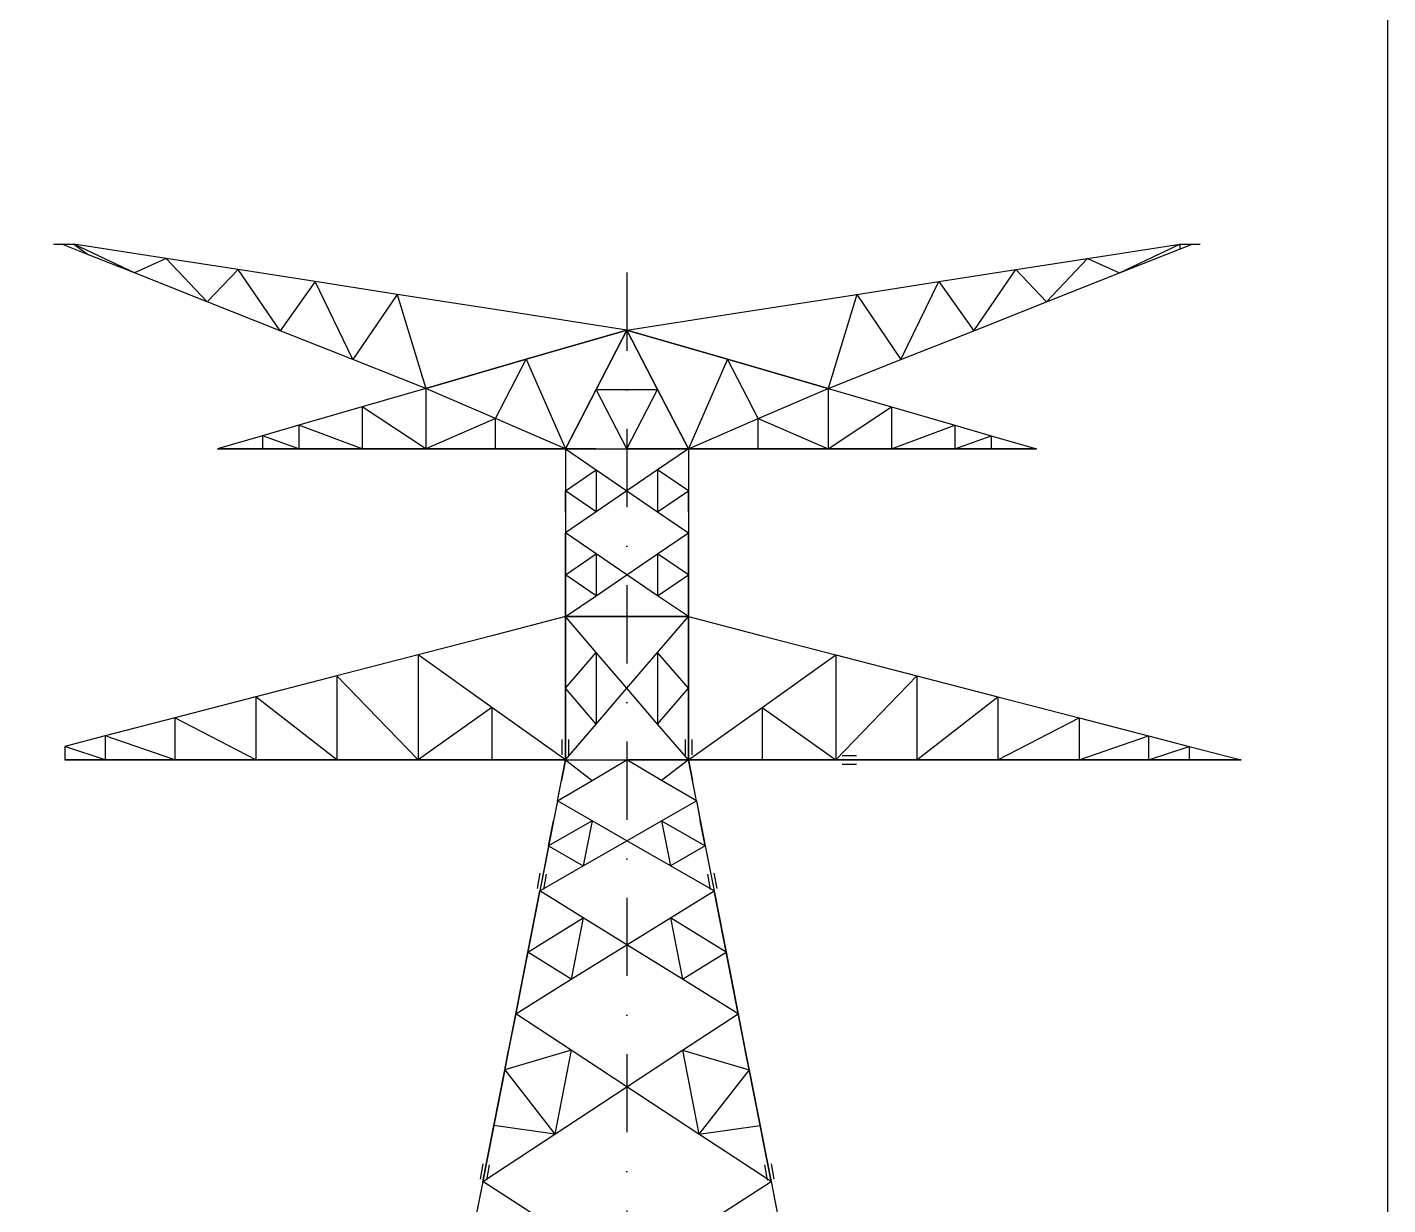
# Model space of a CAD drawing. Extents: x 669586 to 685806, y -4580 to 6900.
# Drawn here: x 684066 to 685806, y 1057 to 2565 of the extents above; entities that cross this region are included whole.
import ezdxf

# ---------------------------------------------------------------- set-up
doc = ezdxf.new("R2010")
doc.units = 0
doc.header["$LTSCALE"] = 200
doc.header["$MEASUREMENT"] = 0
doc.linetypes.add('DASHDOT', pattern=[1, 0.5, -0.25, 0, -0.25])
doc.layers.add('LS', color=7, linetype='CONTINUOUS')
doc.layers.add('MZ', color=6, linetype='DASHDOT')

msp = doc.modelspace()

# ---------------------------------------------------------------- linework, layer by layer
at = {"layer": 'LS', "color": 6, "ltscale": 0.01}
for p, q in [((684099.299, 2287.188), (684109.779, 2287.188)), ((684144.258, 2273.511), (684109.779, 2287.188)), ((684144.258, 2273.511), (684109.779, 2287.188)), ((684109.779, 2287.188), (684125.499, 2287.188)), ((684202.894, 2250.246), (684125.499, 2287.188)), ((684202.894, 2250.246), (684125.499, 2287.188)), ((684125.499, 2287.188), (684144.258, 2273.511)), ((684125.499, 2287.188), (684144.258, 2273.511)), ((684243.609, 2268.795), (684125.499, 2287.188)), ((684243.609, 2268.795), (684125.499, 2287.188)), ((685422.19, 2268.795), (685540.299, 2287.188)), ((685422.19, 2268.795), (685540.299, 2287.188)), ((685462.904, 2250.246), (685540.299, 2287.188)), ((685462.904, 2250.246), (685540.299, 2287.188)), ((685521.54, 2273.511), (685556.019, 2287.188)), ((685521.54, 2273.511), (685556.019, 2287.188)), ((685540.299, 2287.188), (685556.019, 2287.188)), ((685540.299, 2287.188), (685540.299, 2280.952)), ((685556.019, 2287.188), (685566.499, 2287.188)), ((684202.894, 2250.246), (684144.258, 2273.511)), ((684202.894, 2250.246), (684144.258, 2273.511)), ((684202.894, 2250.246), (684144.258, 2273.511)), ((684202.894, 2250.246), (684144.258, 2273.511)), ((684243.609, 2268.795), (684202.894, 2250.246)), ((684243.609, 2268.795), (684202.894, 2250.246)), ((684296.061, 2213.304), (684243.609, 2268.795)), ((684296.061, 2213.304), (684243.609, 2268.795)), ((684335.518, 2254.542), (684243.609, 2268.795)), ((684335.518, 2254.542), (684243.609, 2268.795)), ((684335.518, 2254.542), (684243.609, 2268.795)), ((684335.518, 2254.542), (684243.609, 2268.795)), ((685330.28, 2254.542), (685422.19, 2268.795)), ((685330.28, 2254.542), (685422.19, 2268.795)), ((685330.28, 2254.542), (685422.19, 2268.795)), ((685330.28, 2254.542), (685422.19, 2268.795)), ((685369.737, 2213.304), (685422.19, 2268.795)), ((685369.737, 2213.304), (685422.19, 2268.795)), ((685422.19, 2268.795), (685462.904, 2250.246)), ((685422.19, 2268.795), (685462.904, 2250.246)), ((685462.904, 2250.246), (685521.54, 2273.511)), ((685462.904, 2250.246), (685521.54, 2273.511)), ((685462.904, 2250.246), (685521.54, 2273.511)), ((685462.904, 2250.246), (685521.54, 2273.511)), ((684296.061, 2213.304), (684202.894, 2250.246)), ((684296.061, 2213.304), (684202.894, 2250.246)), ((684296.061, 2213.304), (684202.894, 2250.246)), ((684296.061, 2213.304), (684202.894, 2250.246)), ((684335.518, 2254.542), (684296.061, 2213.304)), ((684335.518, 2254.542), (684296.061, 2213.304)), ((684389.176, 2176.362), (684335.518, 2254.542)), ((684389.176, 2176.362), (684335.518, 2254.542)), ((684433.926, 2239.189), (684335.518, 2254.542)), ((684433.926, 2239.189), (684335.518, 2254.542)), ((684433.926, 2239.189), (684335.518, 2254.542)), ((684433.926, 2239.189), (684335.518, 2254.542)), ((685231.873, 2239.189), (685330.28, 2254.542)), ((685231.873, 2239.189), (685330.28, 2254.542)), ((685231.873, 2239.189), (685330.28, 2254.542)), ((685231.873, 2239.189), (685330.28, 2254.542)), ((685276.622, 2176.362), (685330.28, 2254.542)), ((685276.622, 2176.362), (685330.28, 2254.542)), ((685330.28, 2254.542), (685369.737, 2213.304)), ((685330.28, 2254.542), (685369.737, 2213.304)), ((685369.737, 2213.304), (685462.904, 2250.246)), ((685369.737, 2213.304), (685462.904, 2250.246)), ((685369.737, 2213.304), (685462.904, 2250.246)), ((685369.737, 2213.304), (685462.904, 2250.246)), ((684433.926, 2239.189), (684389.176, 2176.362)), ((684433.926, 2239.189), (684389.176, 2176.362)), ((684482.291, 2139.42), (684433.926, 2239.189)), ((684482.291, 2139.42), (684433.926, 2239.189)), ((684538.935, 2222.893), (684433.926, 2239.189)), ((684538.935, 2222.893), (684433.926, 2239.189)), ((684538.935, 2222.893), (684433.926, 2239.189)), ((684538.935, 2222.893), (684433.926, 2239.189)), ((685126.863, 2222.893), (685231.873, 2239.189)), ((685126.863, 2222.893), (685231.873, 2239.189)), ((685126.863, 2222.893), (685231.873, 2239.189)), ((685126.863, 2222.893), (685231.873, 2239.189)), ((685183.508, 2139.42), (685231.873, 2239.189)), ((685183.508, 2139.42), (685231.873, 2239.189)), ((685231.873, 2239.189), (685276.622, 2176.362)), ((685231.873, 2239.189), (685276.622, 2176.362)), ((684389.176, 2176.362), (684296.061, 2213.304)), ((684389.176, 2176.362), (684296.061, 2213.304)), ((684389.176, 2176.362), (684296.061, 2213.304)), ((684389.176, 2176.362), (684296.061, 2213.304)), ((684538.935, 2222.893), (684482.291, 2139.42)), ((684538.935, 2222.893), (684482.291, 2139.42)), ((684538.935, 2222.893), (684575.458, 2102.478)), ((684538.935, 2222.893), (684575.458, 2102.478)), ((684538.935, 2222.893), (684575.458, 2102.478)), ((684538.935, 2222.893), (684575.458, 2102.478)), ((684685.917, 2199.994), (684538.935, 2222.893)), ((684685.917, 2199.994), (684538.935, 2222.893)), ((684685.917, 2199.994), (684538.935, 2222.893)), ((684979.881, 2199.994), (685126.863, 2222.893)), ((684979.881, 2199.994), (685126.863, 2222.893)), ((684979.881, 2199.994), (685126.863, 2222.893)), ((684979.881, 2199.994), (685126.863, 2222.893)), ((685126.863, 2222.893), (685090.34, 2102.478)), ((685126.863, 2222.893), (685090.34, 2102.478)), ((685126.863, 2222.893), (685090.34, 2102.478)), ((685126.863, 2222.893), (685090.34, 2102.478)), ((685126.863, 2222.893), (685183.508, 2139.42)), ((685126.863, 2222.893), (685183.508, 2139.42)), ((685276.622, 2176.362), (685369.737, 2213.304)), ((685276.622, 2176.362), (685369.737, 2213.304)), ((685276.622, 2176.362), (685369.737, 2213.304)), ((685276.622, 2176.362), (685369.737, 2213.304)), ((684832.899, 2177.148), (684685.917, 2199.994)), ((684832.899, 2177.148), (684685.917, 2199.994)), ((684832.899, 2177.148), (684685.917, 2199.994)), ((684832.899, 2177.148), (684979.881, 2199.994)), ((684832.899, 2177.148), (684979.881, 2199.994)), ((684832.899, 2177.148), (684979.881, 2199.994)), ((684832.899, 2177.148), (684979.881, 2199.994)), ((684482.291, 2139.42), (684389.176, 2176.362)), ((684482.291, 2139.42), (684389.176, 2176.362)), ((684482.291, 2139.42), (684389.176, 2176.362)), ((684482.291, 2139.42), (684389.176, 2176.362)), ((684832.899, 2177.148), (684704.152, 2139.839)), ((684832.899, 2177.148), (684704.152, 2139.839)), ((684704.152, 2139.839), (684832.899, 2177.148)), ((684704.152, 2139.839), (684832.899, 2177.148)), ((684832.899, 2177.148), (684793.599, 2101.168)), ((684832.899, 2177.148), (684793.599, 2101.168)), ((684793.599, 2101.168), (684832.899, 2177.148)), ((684793.599, 2101.168), (684832.899, 2177.148)), ((684832.899, 2177.148), (684872.199, 2101.168)), ((684832.899, 2177.148), (684872.199, 2101.168)), ((684832.899, 2177.148), (684961.646, 2139.839)), ((684832.899, 2177.148), (684961.646, 2139.839)), ((684872.199, 2101.168), (684832.899, 2177.148)), ((684872.199, 2101.168), (684832.899, 2177.148)), ((684961.646, 2139.839), (684832.899, 2177.148)), ((684961.646, 2139.839), (684832.899, 2177.148)), ((685183.508, 2139.42), (685276.622, 2176.362)), ((685183.508, 2139.42), (685276.622, 2176.362)), ((685183.508, 2139.42), (685276.622, 2176.362)), ((685183.508, 2139.42), (685276.622, 2176.362)), ((684575.458, 2102.478), (684482.291, 2139.42)), ((684575.458, 2102.478), (684482.291, 2139.42)), ((684575.458, 2102.478), (684482.291, 2139.42)), ((684575.458, 2102.478), (684482.291, 2139.42)), ((684704.152, 2139.839), (684575.458, 2102.478)), ((684704.152, 2139.839), (684575.458, 2102.478)), ((684575.458, 2102.478), (684704.152, 2139.839)), ((684575.458, 2102.478), (684704.152, 2139.839)), ((684664.852, 2063.859), (684704.152, 2139.839)), ((684664.852, 2063.859), (684704.152, 2139.839)), ((684704.152, 2139.839), (684754.299, 2025.188)), ((684704.152, 2139.839), (684754.299, 2025.188)), ((684961.646, 2139.839), (684911.499, 2025.188)), ((684961.646, 2139.839), (684911.499, 2025.188)), ((684961.646, 2139.839), (685090.34, 2102.478)), ((684961.646, 2139.839), (685090.34, 2102.478)), ((685000.946, 2063.859), (684961.646, 2139.839)), ((685000.946, 2063.859), (684961.646, 2139.839)), ((685090.34, 2102.478), (684961.646, 2139.839)), ((685090.34, 2102.478), (684961.646, 2139.839)), ((685090.34, 2102.478), (685183.508, 2139.42)), ((685090.34, 2102.478), (685183.508, 2139.42)), ((685090.34, 2102.478), (685183.508, 2139.42)), ((685090.34, 2102.478), (685183.508, 2139.42)), ((684575.458, 2102.478), (684494.29, 2078.95)), ((684575.458, 2102.478), (684494.29, 2078.95)), ((684664.852, 2063.859), (684575.458, 2102.478)), ((684664.852, 2063.859), (684575.458, 2102.478)), ((684575.458, 2102.478), (684575.458, 2025.188)), ((684575.458, 2102.478), (684575.458, 2025.188)), ((684664.852, 2063.859), (684575.458, 2102.478)), ((684664.852, 2063.859), (684575.458, 2102.478)), ((684575.458, 2102.478), (684575.458, 2025.188)), ((684575.458, 2102.478), (684575.458, 2025.188)), ((684793.599, 2101.168), (684754.299, 2025.188)), ((684793.599, 2101.168), (684754.299, 2025.188)), ((684754.299, 2025.188), (684793.599, 2101.168)), ((684754.299, 2025.188), (684793.599, 2101.168)), ((684832.899, 2025.188), (684793.599, 2101.168)), ((684832.899, 2025.188), (684793.599, 2101.168)), ((684793.599, 2101.168), (684872.199, 2101.168)), ((684793.599, 2101.168), (684872.199, 2101.168)), ((684832.899, 2025.188), (684872.199, 2101.168)), ((684832.899, 2025.188), (684872.199, 2101.168)), ((684872.199, 2101.168), (684911.499, 2025.188)), ((684872.199, 2101.168), (684911.499, 2025.188)), ((684911.499, 2025.188), (684872.199, 2101.168)), ((684911.499, 2025.188), (684872.199, 2101.168)), ((685000.946, 2063.859), (685090.34, 2102.478)), ((685000.946, 2063.859), (685090.34, 2102.478)), ((685000.946, 2063.859), (685090.34, 2102.478)), ((685000.946, 2063.859), (685090.34, 2102.478)), ((685090.34, 2102.478), (685090.34, 2025.188)), ((685090.34, 2102.478), (685090.34, 2025.188)), ((685090.34, 2102.478), (685090.34, 2025.188)), ((685090.34, 2102.478), (685090.34, 2025.188)), ((685090.34, 2102.478), (685171.508, 2078.95)), ((685090.34, 2102.478), (685171.508, 2078.95)), ((684494.29, 2078.95), (684413.175, 2055.422)), ((684494.29, 2078.95), (684413.175, 2055.422)), ((684575.458, 2025.188), (684494.29, 2078.95)), ((684575.458, 2025.188), (684494.29, 2078.95)), ((684494.29, 2078.95), (684494.343, 2025.188)), ((684494.29, 2078.95), (684494.343, 2025.188)), ((685090.34, 2025.188), (685171.508, 2078.95)), ((685090.34, 2025.188), (685171.508, 2078.95)), ((685171.508, 2078.95), (685171.456, 2025.188)), ((685171.508, 2078.95), (685171.456, 2025.188)), ((685171.508, 2078.95), (685252.623, 2055.422)), ((685171.508, 2078.95), (685252.623, 2055.422)), ((684413.175, 2055.422), (684366.854, 2042.008)), ((684413.175, 2055.422), (684366.854, 2042.008)), ((684494.343, 2025.188), (684413.175, 2055.422)), ((684494.343, 2025.188), (684413.175, 2055.422)), ((684413.175, 2055.422), (684413.228, 2025.188)), ((684413.175, 2055.422), (684413.228, 2025.188)), ((684413.175, 2055.422), (684413.228, 2025.188)), ((684664.852, 2063.859), (684575.458, 2025.188)), ((684664.852, 2063.859), (684575.458, 2025.188)), ((684754.299, 2025.188), (684664.852, 2063.859)), ((684754.299, 2025.188), (684664.852, 2063.859)), ((684754.299, 2025.188), (684664.852, 2063.859)), ((684754.299, 2025.188), (684664.852, 2063.859)), ((684664.905, 2025.188), (684664.852, 2063.859)), ((684664.905, 2025.188), (684664.852, 2063.859)), ((684911.499, 2025.188), (685000.946, 2063.859)), ((684911.499, 2025.188), (685000.946, 2063.859)), ((684911.499, 2025.188), (685000.946, 2063.859)), ((684911.499, 2025.188), (685000.946, 2063.859)), ((685000.894, 2025.188), (685000.946, 2063.859)), ((685000.894, 2025.188), (685000.946, 2063.859)), ((685000.946, 2063.859), (685090.34, 2025.188)), ((685000.946, 2063.859), (685090.34, 2025.188)), ((685171.456, 2025.188), (685252.623, 2055.422)), ((685171.456, 2025.188), (685252.623, 2055.422)), ((685252.623, 2055.422), (685252.571, 2025.188)), ((685252.623, 2055.422), (685252.571, 2025.188)), ((685252.623, 2055.422), (685252.571, 2025.188)), ((685252.623, 2055.422), (685298.945, 2042.008)), ((685252.623, 2055.422), (685298.945, 2042.008)), ((684366.854, 2042.008), (684308.899, 2025.188)), ((684366.854, 2042.008), (684308.899, 2025.188)), ((684413.228, 2025.188), (684366.854, 2042.008)), ((684413.228, 2025.188), (684366.854, 2042.008)), ((684366.854, 2042.008), (684366.854, 2025.188)), ((684366.854, 2042.008), (684366.854, 2025.188)), ((685252.571, 2025.188), (685298.945, 2042.008)), ((685252.571, 2025.188), (685298.945, 2042.008)), ((685298.945, 2042.008), (685298.945, 2025.188)), ((685298.945, 2042.008), (685298.945, 2025.188)), ((685298.945, 2042.008), (685356.899, 2025.188)), ((685298.945, 2042.008), (685356.899, 2025.188)), ((684308.899, 2025.188), (684366.854, 2025.188)), ((684366.854, 2025.188), (684308.899, 2025.188)), ((684366.854, 2025.188), (684308.899, 2025.188)), ((684366.854, 2025.188), (684308.899, 2025.188)), ((684366.854, 2025.188), (684413.228, 2025.188)), ((684413.228, 2025.188), (684366.854, 2025.188)), ((684413.228, 2025.188), (684366.854, 2025.188)), ((684413.228, 2025.188), (684366.854, 2025.188)), ((684413.228, 2025.188), (684494.343, 2025.188)), ((684494.343, 2025.188), (684413.228, 2025.188)), ((684494.343, 2025.188), (684413.228, 2025.188)), ((684494.343, 2025.188), (684413.228, 2025.188)), ((684494.343, 2025.188), (684575.458, 2025.188)), ((684575.458, 2025.188), (684494.343, 2025.188)), ((684575.458, 2025.188), (684494.343, 2025.188)), ((684575.458, 2025.188), (684494.343, 2025.188)), ((684575.458, 2025.188), (684664.905, 2025.188)), ((684664.905, 2025.188), (684575.458, 2025.188)), ((684664.905, 2025.188), (684575.458, 2025.188)), ((684664.905, 2025.188), (684575.458, 2025.188)), ((684664.905, 2025.188), (684754.299, 2025.188)), ((684754.299, 2025.188), (684664.905, 2025.188)), ((684754.299, 2025.188), (684664.905, 2025.188)), ((684754.299, 2025.188), (684664.905, 2025.188)), ((684754.299, 2025.188), (684754.299, 1971.478)), ((684754.299, 2025.188), (684754.299, 1971.478)), ((684754.299, 2025.188), (684793.599, 1998.359)), ((684754.299, 2025.188), (684793.599, 1998.359)), ((684754.299, 2025.188), (684754.299, 1998.359)), ((684754.299, 2025.188), (684754.299, 1998.359)), ((684754.299, 2025.188), (684832.899, 2025.188)), ((684754.299, 2025.188), (684832.899, 2025.188)), ((684793.599, 2025.188), (684754.299, 2025.188)), ((684754.299, 2025.188), (684793.599, 2025.188)), ((684754.299, 2025.188), (684793.599, 2025.188)), ((684754.299, 2025.188), (684793.599, 2025.188)), ((684793.599, 2025.188), (684872.199, 2025.188)), ((684793.599, 2025.188), (684872.199, 2025.188)), ((684793.599, 2025.188), (684832.899, 2025.188)), ((684793.599, 2025.188), (684832.899, 2025.188)), ((684832.899, 2025.188), (684911.499, 2025.188)), ((684832.899, 2025.188), (684911.499, 2025.188)), ((684872.199, 2025.188), (684832.899, 2025.188)), ((684872.199, 2025.188), (684832.899, 2025.188)), ((684911.499, 2025.188), (684872.199, 1998.359)), ((684911.499, 2025.188), (684872.199, 1998.359)), ((684872.199, 2025.188), (684911.499, 2025.188)), ((684872.199, 2025.188), (684911.499, 2025.188)), ((684911.499, 2025.188), (684872.199, 2025.188)), ((684911.499, 2025.188), (684872.199, 2025.188)), ((684911.499, 2025.188), (684911.499, 1971.478)), ((684911.499, 2025.188), (684911.499, 1971.478)), ((684911.499, 2025.188), (684911.499, 1998.359)), ((684911.499, 2025.188), (684911.499, 1998.359)), ((684911.499, 2025.188), (685000.894, 2025.188)), ((685000.894, 2025.188), (684911.499, 2025.188)), ((684911.499, 2025.188), (685000.894, 2025.188)), ((684911.499, 2025.188), (685000.894, 2025.188)), ((685000.894, 2025.188), (685090.34, 2025.188)), ((685090.34, 2025.188), (685000.894, 2025.188)), ((685000.894, 2025.188), (685090.34, 2025.188)), ((685000.894, 2025.188), (685090.34, 2025.188)), ((685090.34, 2025.188), (685171.456, 2025.188)), ((685171.456, 2025.188), (685090.34, 2025.188)), ((685090.34, 2025.188), (685171.456, 2025.188)), ((685090.34, 2025.188), (685171.456, 2025.188)), ((685171.456, 2025.188), (685252.571, 2025.188)), ((685252.571, 2025.188), (685171.456, 2025.188)), ((685171.456, 2025.188), (685252.571, 2025.188)), ((685171.456, 2025.188), (685252.571, 2025.188)), ((685252.571, 2025.188), (685298.945, 2025.188)), ((685298.945, 2025.188), (685252.571, 2025.188)), ((685252.571, 2025.188), (685298.945, 2025.188)), ((685252.571, 2025.188), (685298.945, 2025.188)), ((685298.945, 2025.188), (685356.899, 2025.188)), ((685356.899, 2025.188), (685298.945, 2025.188)), ((685298.945, 2025.188), (685356.899, 2025.188)), ((685298.945, 2025.188), (685356.899, 2025.188)), ((684754.299, 1971.478), (684793.599, 1998.359)), ((684754.299, 1971.478), (684793.599, 1998.359)), ((684754.299, 1998.359), (684754.299, 1971.478)), ((684754.299, 1998.359), (684754.299, 1971.478)), ((684754.299, 1998.359), (684754.299, 1944.596)), ((684754.299, 1998.359), (684754.299, 1944.596)), ((684754.299, 1998.359), (684754.299, 1971.478)), ((684754.299, 1998.359), (684754.299, 1971.478)), ((684793.599, 1998.359), (684793.599, 1944.596)), ((684793.599, 1998.359), (684793.599, 1944.596)), ((684793.599, 1998.359), (684832.899, 1971.478)), ((684793.599, 1998.359), (684832.899, 1971.478)), ((684872.199, 1998.359), (684832.899, 1971.478)), ((684872.199, 1998.359), (684832.899, 1971.478)), ((684872.199, 1998.359), (684872.199, 1944.596)), ((684872.199, 1998.359), (684872.199, 1944.596)), ((684911.499, 1971.478), (684872.199, 1998.359)), ((684911.499, 1971.478), (684872.199, 1998.359)), ((684911.499, 1998.359), (684911.499, 1971.478)), ((684911.499, 1998.359), (684911.499, 1971.478)), ((684911.499, 1998.359), (684911.499, 1944.596)), ((684911.499, 1998.359), (684911.499, 1944.596)), ((684911.499, 1998.359), (684911.499, 1971.478)), ((684911.499, 1998.359), (684911.499, 1971.478)), ((684793.599, 1944.596), (684754.299, 1971.478)), ((684793.599, 1944.596), (684754.299, 1971.478)), ((684754.299, 1944.596), (684754.299, 1971.478)), ((684754.299, 1944.596), (684754.299, 1971.478)), ((684754.299, 1971.478), (684754.299, 1917.768)), ((684754.299, 1971.478), (684754.299, 1917.768)), ((684754.299, 1971.478), (684754.299, 1944.596)), ((684754.299, 1971.478), (684754.299, 1944.596)), ((684832.899, 1971.478), (684793.599, 1944.596)), ((684832.899, 1971.478), (684793.599, 1944.596)), ((684832.899, 1971.478), (684872.199, 1944.596)), ((684832.899, 1971.478), (684872.199, 1944.596)), ((684872.199, 1944.596), (684911.499, 1971.478)), ((684872.199, 1944.596), (684911.499, 1971.478)), ((684911.499, 1944.596), (684911.499, 1971.478)), ((684911.499, 1944.596), (684911.499, 1971.478)), ((684911.499, 1971.478), (684911.499, 1917.768)), ((684911.499, 1971.478), (684911.499, 1917.768)), ((684911.499, 1971.478), (684911.499, 1944.596)), ((684911.499, 1971.478), (684911.499, 1944.596)), ((684793.599, 1944.596), (684754.299, 1917.768)), ((684793.599, 1944.596), (684754.299, 1917.768)), ((684754.299, 1944.596), (684754.299, 1917.768)), ((684754.299, 1944.596), (684754.299, 1917.768)), ((684872.199, 1944.596), (684911.499, 1917.768)), ((684872.199, 1944.596), (684911.499, 1917.768)), ((684911.499, 1944.596), (684911.499, 1917.768)), ((684911.499, 1944.596), (684911.499, 1917.768)), ((684754.299, 1864.058), (684754.299, 1917.768)), ((684754.299, 1864.058), (684754.299, 1917.768)), ((684793.599, 1890.939), (684754.299, 1917.768)), ((684793.599, 1890.939), (684754.299, 1917.768)), ((684754.299, 1917.768), (684754.299, 1890.939)), ((684754.299, 1917.768), (684754.299, 1890.939)), ((684872.199, 1890.939), (684911.499, 1917.768)), ((684872.199, 1890.939), (684911.499, 1917.768)), ((684911.499, 1864.058), (684911.499, 1917.768)), ((684911.499, 1864.058), (684911.499, 1917.768)), ((684911.499, 1917.768), (684911.499, 1890.939)), ((684911.499, 1917.768), (684911.499, 1890.939)), ((684754.299, 1864.058), (684793.599, 1890.939)), ((684754.299, 1864.058), (684793.599, 1890.939)), ((684754.299, 1864.058), (684754.299, 1890.939)), ((684754.299, 1864.058), (684754.299, 1890.939)), ((684754.299, 1890.939), (684754.299, 1837.176)), ((684754.299, 1890.939), (684754.299, 1837.176)), ((684754.299, 1890.939), (684754.299, 1864.058)), ((684754.299, 1890.939), (684754.299, 1864.058)), ((684793.599, 1890.939), (684793.599, 1837.176)), ((684793.599, 1890.939), (684793.599, 1837.176)), ((684832.899, 1864.058), (684793.599, 1890.939)), ((684832.899, 1864.058), (684793.599, 1890.939)), ((684832.899, 1864.058), (684872.199, 1890.939)), ((684832.899, 1864.058), (684872.199, 1890.939)), ((684911.499, 1864.058), (684872.199, 1890.939)), ((684911.499, 1864.058), (684872.199, 1890.939)), ((684872.199, 1890.939), (684872.199, 1837.176)), ((684872.199, 1890.939), (684872.199, 1837.176)), ((684911.499, 1864.058), (684911.499, 1890.939)), ((684911.499, 1864.058), (684911.499, 1890.939)), ((684911.499, 1890.939), (684911.499, 1837.176)), ((684911.499, 1890.939), (684911.499, 1837.176)), ((684911.499, 1890.939), (684911.499, 1864.058)), ((684911.499, 1890.939), (684911.499, 1864.058)), ((684793.599, 1837.176), (684754.299, 1864.058)), ((684793.599, 1837.176), (684754.299, 1864.058)), ((684754.299, 1837.176), (684754.299, 1864.058)), ((684754.299, 1837.176), (684754.299, 1864.058)), ((684754.299, 1810.348), (684754.299, 1864.058)), ((684754.299, 1810.348), (684754.299, 1864.058)), ((684754.299, 1864.058), (684754.299, 1837.176)), ((684754.299, 1864.058), (684754.299, 1837.176)), ((684793.599, 1837.176), (684832.899, 1864.058)), ((684793.599, 1837.176), (684832.899, 1864.058)), ((684872.199, 1837.176), (684832.899, 1864.058)), ((684872.199, 1837.176), (684832.899, 1864.058)), ((684872.199, 1837.176), (684911.499, 1864.058)), ((684872.199, 1837.176), (684911.499, 1864.058)), ((684911.499, 1837.176), (684911.499, 1864.058)), ((684911.499, 1837.176), (684911.499, 1864.058)), ((684911.499, 1810.348), (684911.499, 1864.058)), ((684911.499, 1810.348), (684911.499, 1864.058)), ((684911.499, 1864.058), (684911.499, 1837.176)), ((684911.499, 1864.058), (684911.499, 1837.176)), ((684754.299, 1810.348), (684793.599, 1837.176)), ((684754.299, 1810.348), (684793.599, 1837.176)), ((684754.299, 1837.176), (684754.299, 1810.348)), ((684754.299, 1837.176), (684754.299, 1810.348)), ((684911.499, 1810.348), (684872.199, 1837.176)), ((684911.499, 1810.348), (684872.199, 1837.176)), ((684911.499, 1837.176), (684911.499, 1810.348)), ((684911.499, 1837.176), (684911.499, 1810.348)), ((684754.299, 1810.348), (684659.979, 1785.877)), ((684754.299, 1810.348), (684659.979, 1785.877)), ((684754.299, 1810.348), (684659.979, 1785.877)), ((684754.299, 1810.348), (684659.979, 1785.877)), ((684754.299, 1810.348), (684911.499, 1810.348)), ((684754.299, 1810.348), (684911.499, 1810.348)), ((684754.299, 1810.348), (684911.499, 1810.348)), ((684911.499, 1810.348), (684754.299, 1810.348)), ((684754.299, 1718.648), (684754.299, 1810.348)), ((684754.299, 1718.648), (684754.299, 1810.348)), ((684793.599, 1764.498), (684754.299, 1810.348)), ((684793.599, 1764.498), (684754.299, 1810.348)), ((684754.299, 1810.348), (684754.299, 1764.498)), ((684754.299, 1810.348), (684754.299, 1764.498)), ((684872.199, 1764.498), (684911.499, 1810.348)), ((684872.199, 1764.498), (684911.499, 1810.348)), ((684911.499, 1810.348), (685005.819, 1785.877)), ((684911.499, 1810.348), (685005.819, 1785.877)), ((684911.499, 1718.648), (684911.499, 1810.348)), ((684911.499, 1718.648), (684911.499, 1810.348)), ((684911.499, 1810.348), (684911.499, 1764.498)), ((684911.499, 1810.348), (684911.499, 1764.498)), ((684911.499, 1810.348), (685005.819, 1785.877)), ((684911.499, 1810.348), (685005.819, 1785.877)), ((684659.979, 1785.877), (684565.659, 1761.458)), ((684659.979, 1785.877), (684565.659, 1761.458)), ((684659.979, 1785.877), (684565.659, 1761.458)), ((684659.979, 1785.877), (684565.659, 1761.458)), ((685005.819, 1785.877), (685100.139, 1761.458)), ((685005.819, 1785.877), (685100.139, 1761.458)), ((685005.819, 1785.877), (685100.139, 1761.458)), ((685005.819, 1785.877), (685100.139, 1761.458)), ((684565.659, 1761.458), (684461.907, 1734.525)), ((684565.659, 1761.458), (684461.907, 1734.525)), ((684659.979, 1694.177), (684565.659, 1761.458)), ((684659.979, 1694.177), (684565.659, 1761.458)), ((684565.659, 1761.458), (684565.659, 1626.948)), ((684565.659, 1761.458), (684565.659, 1626.948)), ((684659.979, 1694.177), (684565.659, 1761.458)), ((684659.979, 1694.177), (684565.659, 1761.458)), ((684565.659, 1761.458), (684565.659, 1626.948)), ((684565.659, 1761.458), (684565.659, 1626.948)), ((684754.299, 1718.648), (684793.599, 1764.498)), ((684754.299, 1718.648), (684793.599, 1764.498)), ((684754.299, 1718.648), (684754.299, 1764.498)), ((684754.299, 1718.648), (684754.299, 1764.498)), ((684754.299, 1764.498), (684754.299, 1672.798)), ((684754.299, 1764.498), (684754.299, 1672.798)), ((684754.299, 1764.498), (684754.299, 1718.648)), ((684754.299, 1764.498), (684754.299, 1718.648)), ((684793.599, 1764.498), (684793.599, 1672.798)), ((684793.599, 1764.498), (684793.599, 1672.798)), ((684832.899, 1718.648), (684793.599, 1764.498)), ((684832.899, 1718.648), (684793.599, 1764.498)), ((684832.899, 1718.648), (684872.199, 1764.498)), ((684832.899, 1718.648), (684872.199, 1764.498)), ((684911.499, 1718.648), (684872.199, 1764.498)), ((684911.499, 1718.648), (684872.199, 1764.498)), ((684872.199, 1764.498), (684872.199, 1672.798)), ((684872.199, 1764.498), (684872.199, 1672.798)), ((684911.499, 1718.648), (684911.499, 1764.498)), ((684911.499, 1718.648), (684911.499, 1764.498)), ((684911.499, 1764.498), (684911.499, 1672.798)), ((684911.499, 1764.498), (684911.499, 1672.798)), ((684911.499, 1764.498), (684911.499, 1718.648)), ((684911.499, 1764.498), (684911.499, 1718.648)), ((685005.819, 1694.177), (685100.139, 1761.458)), ((685005.819, 1694.177), (685100.139, 1761.458)), ((685005.819, 1694.177), (685100.139, 1761.458)), ((685005.819, 1694.177), (685100.139, 1761.458)), ((685100.139, 1761.458), (685100.139, 1626.948)), ((685100.139, 1761.458), (685100.139, 1626.948)), ((685100.139, 1761.458), (685100.139, 1626.948)), ((685100.139, 1761.458), (685100.139, 1626.948)), ((685100.139, 1761.458), (685203.891, 1734.525)), ((685100.139, 1761.458), (685203.891, 1734.525)), ((684461.907, 1734.525), (684358.155, 1707.644)), ((684461.907, 1734.525), (684358.155, 1707.644)), ((684565.659, 1626.948), (684461.907, 1734.525)), ((684565.659, 1626.948), (684461.907, 1734.525)), ((684461.907, 1734.525), (684461.907, 1626.948)), ((684461.907, 1734.525), (684461.907, 1626.948)), ((685100.139, 1626.948), (685203.891, 1734.525)), ((685100.139, 1626.948), (685203.891, 1734.525)), ((685203.891, 1734.525), (685203.891, 1626.948)), ((685203.891, 1734.525), (685203.891, 1626.948)), ((685203.891, 1734.525), (685307.643, 1707.644)), ((685203.891, 1734.525), (685307.643, 1707.644)), ((684358.155, 1707.644), (684254.403, 1680.762)), ((684358.155, 1707.644), (684254.403, 1680.762)), ((684461.907, 1626.948), (684358.155, 1707.644)), ((684461.907, 1626.948), (684358.155, 1707.644)), ((684358.155, 1707.644), (684358.155, 1626.948)), ((684358.155, 1707.644), (684358.155, 1626.948)), ((684793.599, 1672.798), (684754.299, 1718.648)), ((684793.599, 1672.798), (684754.299, 1718.648)), ((684754.299, 1672.798), (684754.299, 1718.648)), ((684754.299, 1672.798), (684754.299, 1718.648)), ((684754.299, 1626.948), (684754.299, 1718.648)), ((684754.299, 1626.948), (684754.299, 1718.648)), ((684754.299, 1718.648), (684754.299, 1672.798)), ((684754.299, 1718.648), (684754.299, 1672.798)), ((684793.599, 1672.798), (684832.899, 1718.648)), ((684793.599, 1672.798), (684832.899, 1718.648)), ((684872.199, 1672.798), (684832.899, 1718.648)), ((684872.199, 1672.798), (684832.899, 1718.648)), ((684872.199, 1672.798), (684911.499, 1718.648)), ((684872.199, 1672.798), (684911.499, 1718.648)), ((684911.499, 1672.798), (684911.499, 1718.648)), ((684911.499, 1672.798), (684911.499, 1718.648)), ((684911.499, 1626.948), (684911.499, 1718.648)), ((684911.499, 1626.948), (684911.499, 1718.648)), ((684911.499, 1718.648), (684911.499, 1672.798)), ((684911.499, 1718.648), (684911.499, 1672.798)), ((685203.891, 1626.948), (685307.643, 1707.644)), ((685203.891, 1626.948), (685307.643, 1707.644)), ((685307.643, 1707.644), (685307.643, 1626.948)), ((685307.643, 1707.644), (685307.643, 1626.948)), ((685307.643, 1707.644), (685411.395, 1680.762)), ((685307.643, 1707.644), (685411.395, 1680.762)), ((684659.979, 1694.177), (684565.659, 1626.948)), ((684659.979, 1694.177), (684565.659, 1626.948)), ((684754.299, 1626.948), (684659.979, 1694.177)), ((684754.299, 1626.948), (684659.979, 1694.177)), ((684754.299, 1626.948), (684659.979, 1694.177)), ((684754.299, 1626.948), (684659.979, 1694.177)), ((684659.979, 1694.177), (684659.979, 1626.948)), ((684659.979, 1694.177), (684659.979, 1626.948)), ((684911.499, 1626.948), (685005.819, 1694.177)), ((684911.499, 1626.948), (685005.819, 1694.177)), ((684911.499, 1626.948), (685005.819, 1694.177)), ((684911.499, 1626.948), (685005.819, 1694.177)), ((685005.819, 1694.177), (685100.139, 1626.948)), ((685005.819, 1694.177), (685100.139, 1626.948)), ((685005.819, 1694.177), (685005.819, 1626.948)), ((685005.819, 1694.177), (685005.819, 1626.948)), ((684254.403, 1680.762), (684165.48, 1657.706)), ((684254.403, 1680.762), (684165.48, 1657.706)), ((684358.155, 1626.948), (684254.403, 1680.762)), ((684358.155, 1626.948), (684254.403, 1680.762)), ((684254.403, 1680.762), (684254.403, 1626.948)), ((684254.403, 1680.762), (684254.403, 1626.948)), ((684254.403, 1680.762), (684254.403, 1626.948)), ((684754.299, 1626.948), (684793.599, 1672.798)), ((684754.299, 1626.948), (684793.599, 1672.798)), ((684754.299, 1672.798), (684754.299, 1626.948)), ((684754.299, 1672.798), (684754.299, 1626.948)), ((684911.499, 1626.948), (684872.199, 1672.798)), ((684911.499, 1626.948), (684872.199, 1672.798)), ((684911.499, 1672.798), (684911.499, 1626.948)), ((684911.499, 1672.798), (684911.499, 1626.948)), ((685307.643, 1626.948), (685411.395, 1680.762)), ((685307.643, 1626.948), (685411.395, 1680.762)), ((685411.395, 1680.762), (685411.395, 1626.948)), ((685411.395, 1680.762), (685411.395, 1626.948)), ((685411.395, 1680.762), (685411.395, 1626.948)), ((685411.395, 1680.762), (685500.318, 1657.706)), ((685411.395, 1680.762), (685500.318, 1657.706)), ((684165.48, 1657.706), (684113.604, 1644.24)), ((684165.48, 1657.706), (684113.604, 1644.24)), ((684254.403, 1626.948), (684165.48, 1657.706)), ((684254.403, 1626.948), (684165.48, 1657.706)), ((684165.48, 1657.706), (684165.48, 1626.948)), ((684165.48, 1657.706), (684165.48, 1626.948)), ((685411.395, 1626.948), (685500.318, 1657.706)), ((685411.395, 1626.948), (685500.318, 1657.706)), ((685500.318, 1657.706), (685500.318, 1626.948)), ((685500.318, 1657.706), (685500.318, 1626.948)), ((685500.318, 1657.706), (685552.194, 1644.24)), ((685500.318, 1657.706), (685552.194, 1644.24)), ((684165.48, 1626.948), (684113.604, 1644.24)), ((684165.48, 1626.948), (684113.604, 1644.24)), ((684113.604, 1644.24), (684113.604, 1626.948)), ((684113.604, 1644.24), (684113.604, 1626.948)), ((684749.83, 1653.236), (684749.809, 1633.245)), ((684758.214, 1653.228), (684758.193, 1633.236)), ((684907.585, 1653.228), (684907.606, 1633.236)), ((684915.969, 1653.236), (684915.99, 1633.245)), ((685500.318, 1626.948), (685552.194, 1644.24)), ((685500.318, 1626.948), (685552.194, 1644.24)), ((685552.194, 1644.24), (685552.194, 1626.948)), ((685552.194, 1644.24), (685552.194, 1626.948)), ((685552.194, 1644.24), (685618.899, 1626.948)), ((685552.194, 1644.24), (685618.899, 1626.948)), ((684113.604, 1626.948), (684165.48, 1626.948)), ((684165.48, 1626.948), (684113.604, 1626.948)), ((684165.48, 1626.948), (684113.604, 1626.948)), ((684165.48, 1626.948), (684113.604, 1626.948)), ((684165.48, 1626.948), (684254.403, 1626.948)), ((684254.403, 1626.948), (684165.48, 1626.948)), ((684254.403, 1626.948), (684165.48, 1626.948)), ((684254.403, 1626.948), (684165.48, 1626.948)), ((684254.403, 1626.948), (684358.155, 1626.948)), ((684358.155, 1626.948), (684254.403, 1626.948)), ((684358.155, 1626.948), (684254.403, 1626.948)), ((684358.155, 1626.948), (684254.403, 1626.948)), ((684358.155, 1626.948), (684461.907, 1626.948)), ((684461.907, 1626.948), (684358.155, 1626.948)), ((684461.907, 1626.948), (684358.155, 1626.948)), ((684461.907, 1626.948), (684358.155, 1626.948)), ((684461.907, 1626.948), (684565.659, 1626.948)), ((684565.659, 1626.948), (684461.907, 1626.948)), ((684565.659, 1626.948), (684461.907, 1626.948)), ((684565.659, 1626.948), (684461.907, 1626.948)), ((684565.659, 1626.948), (684659.979, 1626.948)), ((684659.979, 1626.948), (684565.659, 1626.948)), ((684659.979, 1626.948), (684565.659, 1626.948)), ((684659.979, 1626.948), (684565.659, 1626.948)), ((684659.979, 1626.948), (684754.299, 1626.948)), ((684754.299, 1626.948), (684659.979, 1626.948)), ((684754.299, 1626.948), (684659.979, 1626.948)), ((684754.299, 1626.948), (684659.979, 1626.948)), ((684744.029, 1574.548), (684754.299, 1626.948)), ((684744.029, 1574.548), (684754.299, 1626.948)), ((684749.164, 1600.748), (684754.299, 1626.948)), ((684749.164, 1600.748), (684754.299, 1626.948)), ((684754.299, 1626.948), (684749.164, 1600.748)), ((684754.299, 1626.948), (684749.164, 1600.748)), ((684754.299, 1626.948), (684832.899, 1626.948)), ((684754.299, 1626.948), (684793.599, 1626.948)), ((684754.299, 1626.948), (684793.599, 1626.948)), ((684754.299, 1626.948), (684793.599, 1626.948)), ((684754.299, 1626.948), (684793.599, 1626.948)), ((684754.299, 1626.948), (684832.899, 1626.948)), ((684754.299, 1626.948), (684832.899, 1626.948)), ((684754.299, 1626.948), (684832.899, 1626.948)), ((684754.299, 1626.948), (684793.599, 1626.948)), ((684754.299, 1626.948), (684793.599, 1626.948)), ((684754.299, 1626.948), (684793.599, 1626.948)), ((684754.299, 1626.948), (684793.599, 1626.948)), ((684754.299, 1626.948), (684788.464, 1600.748)), ((684754.299, 1626.948), (684788.464, 1600.748)), ((684788.464, 1600.748), (684832.899, 1626.948)), ((684788.464, 1600.748), (684832.899, 1626.948)), ((684793.599, 1626.948), (684872.199, 1626.948)), ((684793.599, 1626.948), (684872.199, 1626.948)), ((684793.599, 1626.948), (684832.899, 1626.948)), ((684793.599, 1626.948), (684832.899, 1626.948)), ((684793.599, 1626.948), (684872.199, 1626.948)), ((684793.599, 1626.948), (684872.199, 1626.948)), ((684793.599, 1626.948), (684832.899, 1626.948)), ((684793.599, 1626.948), (684832.899, 1626.948)), ((684832.899, 1626.948), (684911.499, 1626.948)), ((684872.199, 1626.948), (684832.899, 1626.948)), ((684872.199, 1626.948), (684832.899, 1626.948)), ((684832.899, 1626.948), (684911.499, 1626.948)), ((684832.899, 1626.948), (684911.499, 1626.948)), ((684832.899, 1626.948), (684911.499, 1626.948)), ((684872.199, 1626.948), (684832.899, 1626.948)), ((684872.199, 1626.948), (684832.899, 1626.948)), ((684877.334, 1600.748), (684832.899, 1626.948)), ((684877.334, 1600.748), (684832.899, 1626.948)), ((684911.499, 1626.948), (684872.199, 1626.948)), ((684872.199, 1626.948), (684911.499, 1626.948)), ((684911.499, 1626.948), (684872.199, 1626.948)), ((684911.499, 1626.948), (684872.199, 1626.948)), ((684911.499, 1626.948), (684872.199, 1626.948)), ((684872.199, 1626.948), (684911.499, 1626.948)), ((684911.499, 1626.948), (684872.199, 1626.948)), ((684911.499, 1626.948), (684872.199, 1626.948)), ((684911.499, 1626.948), (684872.199, 1626.948)), ((684872.199, 1626.948), (684911.499, 1626.948)), ((684911.499, 1626.948), (684872.199, 1626.948)), ((684911.499, 1626.948), (684872.199, 1626.948)), ((684911.499, 1626.948), (684877.334, 1600.748)), ((684911.499, 1626.948), (684877.334, 1600.748)), ((684911.499, 1626.948), (685005.819, 1626.948)), ((685005.819, 1626.948), (684911.499, 1626.948)), ((684911.499, 1626.948), (685005.819, 1626.948)), ((684911.499, 1626.948), (685005.819, 1626.948)), ((684916.634, 1600.748), (684911.499, 1626.948)), ((684916.634, 1600.748), (684911.499, 1626.948)), ((684921.77, 1574.548), (684911.499, 1626.948)), ((684921.77, 1574.548), (684911.499, 1626.948)), ((684911.499, 1626.948), (684916.634, 1600.748)), ((684911.499, 1626.948), (684916.634, 1600.748)), ((685005.819, 1626.948), (685100.139, 1626.948)), ((685100.139, 1626.948), (685005.819, 1626.948)), ((685005.819, 1626.948), (685100.139, 1626.948)), ((685005.819, 1626.948), (685100.139, 1626.948)), ((685100.139, 1626.948), (685203.891, 1626.948)), ((685203.891, 1626.948), (685100.139, 1626.948)), ((685100.139, 1626.948), (685203.891, 1626.948)), ((685100.139, 1626.948), (685203.891, 1626.948)), ((685108.355, 1632.413), (685126.767, 1632.413)), ((685108.355, 1621.482), (685126.767, 1621.482)), ((685203.891, 1626.948), (685307.643, 1626.948)), ((685307.643, 1626.948), (685203.891, 1626.948)), ((685203.891, 1626.948), (685307.643, 1626.948)), ((685203.891, 1626.948), (685307.643, 1626.948)), ((685307.643, 1626.948), (685411.395, 1626.948)), ((685411.395, 1626.948), (685307.643, 1626.948)), ((685307.643, 1626.948), (685411.395, 1626.948)), ((685307.643, 1626.948), (685411.395, 1626.948)), ((685411.395, 1626.948), (685500.318, 1626.948)), ((685500.318, 1626.948), (685411.395, 1626.948)), ((685411.395, 1626.948), (685500.318, 1626.948)), ((685411.395, 1626.948), (685500.318, 1626.948)), ((685500.318, 1626.948), (685552.194, 1626.948)), ((685552.194, 1626.948), (685500.318, 1626.948)), ((685500.318, 1626.948), (685552.194, 1626.948)), ((685500.318, 1626.948), (685552.194, 1626.948)), ((685552.194, 1626.948), (685618.899, 1626.948)), ((685618.899, 1626.948), (685552.194, 1626.948)), ((685552.194, 1626.948), (685618.899, 1626.948)), ((685552.194, 1626.948), (685618.899, 1626.948)), ((684744.029, 1574.548), (684749.164, 1600.748)), ((684744.029, 1574.548), (684749.164, 1600.748)), ((684744.029, 1574.548), (684788.464, 1600.748)), ((684744.029, 1574.548), (684788.464, 1600.748)), ((684921.77, 1574.548), (684877.334, 1600.748)), ((684921.77, 1574.548), (684877.334, 1600.748)), ((684921.77, 1574.548), (684916.634, 1600.748)), ((684921.77, 1574.548), (684916.634, 1600.748)), ((684744.029, 1574.548), (684732.71, 1516.908)), ((684744.029, 1574.548), (684732.71, 1516.908)), ((684744.029, 1574.548), (684738.998, 1548.976)), ((684744.029, 1574.548), (684738.998, 1548.976)), ((684788.464, 1548.976), (684744.029, 1574.548)), ((684788.464, 1548.976), (684744.029, 1574.548)), ((684877.334, 1548.976), (684921.77, 1574.548)), ((684877.334, 1548.976), (684921.77, 1574.548)), ((684921.77, 1574.548), (684926.8, 1548.976)), ((684921.77, 1574.548), (684926.8, 1548.976)), ((684921.77, 1574.548), (684933.088, 1516.908)), ((684921.77, 1574.548), (684933.088, 1516.908)), ((684738.998, 1548.976), (684727.732, 1491.336)), ((684738.998, 1548.976), (684727.732, 1491.336)), ((684732.71, 1516.908), (684738.998, 1548.976)), ((684732.71, 1516.908), (684738.998, 1548.976)), ((684788.464, 1548.976), (684732.71, 1516.908)), ((684788.464, 1548.976), (684732.71, 1516.908)), ((684738.998, 1548.976), (684734.02, 1523.405)), ((684738.998, 1548.976), (684734.02, 1523.405)), ((684788.464, 1548.976), (684777.146, 1491.336)), ((684788.464, 1548.976), (684777.146, 1491.336)), ((684832.899, 1523.405), (684788.464, 1548.976)), ((684832.899, 1523.405), (684788.464, 1548.976)), ((684832.899, 1523.405), (684877.334, 1548.976)), ((684832.899, 1523.405), (684877.334, 1548.976)), ((684877.334, 1548.976), (684933.088, 1516.908)), ((684877.334, 1548.976), (684933.088, 1516.908)), ((684877.334, 1548.976), (684888.653, 1491.336)), ((684877.334, 1548.976), (684888.653, 1491.336)), ((684926.8, 1548.976), (684931.778, 1523.405)), ((684926.8, 1548.976), (684931.778, 1523.405)), ((684933.088, 1516.908), (684926.8, 1548.976)), ((684933.088, 1516.908), (684926.8, 1548.976)), ((684926.8, 1548.976), (684938.066, 1491.336)), ((684926.8, 1548.976), (684938.066, 1491.336)), ((684732.71, 1516.908), (684721.444, 1459.268)), ((684732.71, 1516.908), (684721.444, 1459.268)), ((684734.02, 1523.405), (684727.732, 1491.336)), ((684734.02, 1523.405), (684727.732, 1491.336)), ((684732.71, 1516.908), (684727.732, 1491.336)), ((684732.71, 1516.908), (684727.732, 1491.336)), ((684732.71, 1516.908), (684777.146, 1491.336)), ((684732.71, 1516.908), (684777.146, 1491.336)), ((684777.146, 1491.336), (684832.899, 1523.405)), ((684777.146, 1491.336), (684832.899, 1523.405)), ((684888.653, 1491.336), (684832.899, 1523.405)), ((684888.653, 1491.336), (684832.899, 1523.405)), ((684933.088, 1516.908), (684888.653, 1491.336)), ((684933.088, 1516.908), (684888.653, 1491.336)), ((684931.778, 1523.405), (684938.066, 1491.336)), ((684931.778, 1523.405), (684938.066, 1491.336)), ((684933.088, 1516.908), (684944.354, 1459.268)), ((684933.088, 1516.908), (684944.354, 1459.268)), ((684933.088, 1516.908), (684938.066, 1491.336)), ((684933.088, 1516.908), (684938.066, 1491.336)), ((684721.54, 1482.022), (684718.031, 1462.341)), ((684727.732, 1491.336), (684721.444, 1459.268)), ((684727.732, 1491.336), (684721.444, 1459.268)), ((684721.444, 1459.268), (684777.146, 1491.336)), ((684721.444, 1459.268), (684777.146, 1491.336)), ((684729.794, 1480.55), (684726.284, 1460.869)), ((684944.354, 1459.268), (684888.653, 1491.336)), ((684944.354, 1459.268), (684888.653, 1491.336)), ((684936.004, 1480.55), (684939.514, 1460.869)), ((684938.066, 1491.336), (684944.354, 1459.268)), ((684938.066, 1491.336), (684944.354, 1459.268)), ((684938.066, 1491.336), (684944.354, 1459.268)), ((684938.066, 1491.336), (684944.354, 1459.268)), ((684944.258, 1482.022), (684947.768, 1462.341)), ((684705.986, 1380.668), (684721.444, 1459.268)), ((684705.986, 1380.668), (684721.444, 1459.268)), ((684721.444, 1459.268), (684714.632, 1424.736)), ((684721.444, 1459.268), (684714.632, 1424.736)), ((684777.146, 1424.736), (684721.444, 1459.268)), ((684777.146, 1424.736), (684721.444, 1459.268)), ((684888.653, 1424.736), (684944.354, 1459.268)), ((684888.653, 1424.736), (684944.354, 1459.268)), ((684959.812, 1380.668), (684944.354, 1459.268)), ((684959.812, 1380.668), (684944.354, 1459.268)), ((684944.354, 1459.268), (684951.166, 1424.736)), ((684944.354, 1459.268), (684951.166, 1424.736)), ((684714.632, 1424.736), (684699.227, 1346.136)), ((684714.632, 1424.736), (684699.227, 1346.136)), ((684705.986, 1380.668), (684777.146, 1424.736)), ((684705.986, 1380.668), (684777.146, 1424.736)), ((684714.632, 1424.736), (684705.986, 1380.668)), ((684714.632, 1424.736), (684705.986, 1380.668)), ((684714.632, 1424.736), (684707.873, 1390.204)), ((684714.632, 1424.736), (684707.873, 1390.204)), ((684777.146, 1424.736), (684761.74, 1346.136)), ((684777.146, 1424.736), (684761.74, 1346.136)), ((684832.899, 1390.204), (684777.146, 1424.736)), ((684832.899, 1390.204), (684777.146, 1424.736)), ((684832.899, 1390.204), (684888.653, 1424.736)), ((684832.899, 1390.204), (684888.653, 1424.736)), ((684888.653, 1424.736), (684904.058, 1346.136)), ((684888.653, 1424.736), (684904.058, 1346.136)), ((684959.812, 1380.668), (684888.653, 1424.736)), ((684959.812, 1380.668), (684888.653, 1424.736)), ((684951.166, 1424.736), (684959.812, 1380.668)), ((684951.166, 1424.736), (684959.812, 1380.668)), ((684951.166, 1424.736), (684966.572, 1346.136)), ((684951.166, 1424.736), (684966.572, 1346.136)), ((684951.166, 1424.736), (684957.926, 1390.204)), ((684951.166, 1424.736), (684957.926, 1390.204)), ((684690.581, 1302.068), (684705.986, 1380.668)), ((684690.581, 1302.068), (684705.986, 1380.668)), ((684707.873, 1390.204), (684699.227, 1346.136)), ((684707.873, 1390.204), (684699.227, 1346.136)), ((684705.986, 1380.668), (684699.227, 1346.136)), ((684705.986, 1380.668), (684699.227, 1346.136)), ((684761.74, 1346.136), (684705.986, 1380.668)), ((684761.74, 1346.136), (684705.986, 1380.668)), ((684761.74, 1346.136), (684832.899, 1390.204)), ((684761.74, 1346.136), (684832.899, 1390.204)), ((684904.058, 1346.136), (684832.899, 1390.204)), ((684904.058, 1346.136), (684832.899, 1390.204)), ((684904.058, 1346.136), (684959.812, 1380.668)), ((684904.058, 1346.136), (684959.812, 1380.668)), ((684957.926, 1390.204), (684966.572, 1346.136)), ((684957.926, 1390.204), (684966.572, 1346.136)), ((684959.812, 1380.668), (684966.572, 1346.136)), ((684959.812, 1380.668), (684966.572, 1346.136)), ((684975.218, 1302.068), (684959.812, 1380.668)), ((684975.218, 1302.068), (684959.812, 1380.668)), ((684690.581, 1302.068), (684761.74, 1346.136)), ((684690.581, 1302.068), (684761.74, 1346.136)), ((684699.227, 1346.136), (684690.581, 1302.068)), ((684699.227, 1346.136), (684690.581, 1302.068)), ((684975.218, 1302.068), (684904.058, 1346.136)), ((684975.218, 1302.068), (684904.058, 1346.136)), ((684966.572, 1346.136), (684975.218, 1302.068)), ((684966.572, 1346.136), (684975.218, 1302.068)), ((684676.538, 1230.437), (684690.581, 1302.068)), ((684676.538, 1230.437), (684690.581, 1302.068)), ((684690.581, 1302.068), (684681.411, 1255.274)), ((684690.581, 1302.068), (684681.411, 1255.274)), ((684761.74, 1255.274), (684690.581, 1302.068)), ((684761.74, 1255.274), (684690.581, 1302.068)), ((684904.058, 1255.274), (684975.218, 1302.068)), ((684904.058, 1255.274), (684975.218, 1302.068)), ((684989.261, 1230.437), (684975.218, 1302.068)), ((684989.261, 1230.437), (684975.218, 1302.068)), ((684975.218, 1302.068), (684984.388, 1255.274)), ((684975.218, 1302.068), (684984.388, 1255.274)), ((684681.411, 1255.274), (684660.346, 1147.854)), ((684681.411, 1255.274), (684660.346, 1147.854)), ((684681.411, 1255.274), (684672.241, 1208.481)), ((684681.411, 1255.274), (684672.241, 1208.481)), ((684761.74, 1255.274), (684676.538, 1230.437)), ((684761.74, 1255.274), (684676.538, 1230.437)), ((684676.538, 1230.437), (684681.411, 1255.274)), ((684676.538, 1230.437), (684681.411, 1255.274)), ((684761.74, 1255.274), (684740.675, 1147.854)), ((684761.74, 1255.274), (684740.675, 1147.854)), ((684832.899, 1208.481), (684761.74, 1255.274)), ((684832.899, 1208.481), (684761.74, 1255.274)), ((684832.899, 1208.481), (684904.058, 1255.274)), ((684832.899, 1208.481), (684904.058, 1255.274)), ((684904.058, 1255.274), (684989.261, 1230.437)), ((684904.058, 1255.274), (684989.261, 1230.437)), ((684904.058, 1255.274), (684925.123, 1147.854)), ((684904.058, 1255.274), (684925.123, 1147.854)), ((684989.261, 1230.437), (684984.388, 1255.274)), ((684989.261, 1230.437), (684984.388, 1255.274)), ((684984.388, 1255.274), (685005.452, 1147.854)), ((684984.388, 1255.274), (685005.452, 1147.854)), ((684984.388, 1255.274), (684993.558, 1208.481)), ((684984.388, 1255.274), (684993.558, 1208.481)), ((684676.538, 1230.437), (684660.346, 1147.854)), ((684676.538, 1230.437), (684660.346, 1147.854)), ((684662.494, 1158.858), (684676.538, 1230.437)), ((684662.494, 1158.858), (684676.538, 1230.437)), ((684676.538, 1230.437), (684740.675, 1147.854)), ((684676.538, 1230.437), (684740.675, 1147.854)), ((684989.261, 1230.437), (684925.123, 1147.854)), ((684989.261, 1230.437), (684925.123, 1147.854)), ((684989.261, 1230.437), (685005.452, 1147.854)), ((684989.261, 1230.437), (685005.452, 1147.854)), ((685003.304, 1158.858), (684989.261, 1230.437)), ((685003.304, 1158.858), (684989.261, 1230.437)), ((684672.241, 1208.481), (684660.346, 1147.854)), ((684672.241, 1208.481), (684660.346, 1147.854)), ((684740.675, 1147.854), (684832.899, 1208.481)), ((684740.675, 1147.854), (684832.899, 1208.481)), ((684925.123, 1147.854), (684832.899, 1208.481)), ((684925.123, 1147.854), (684832.899, 1208.481)), ((684993.558, 1208.481), (685005.452, 1147.854)), ((684993.558, 1208.481), (685005.452, 1147.854)), ((684648.451, 1087.228), (684662.494, 1158.858)), ((684648.451, 1087.228), (684662.494, 1158.858)), ((684662.494, 1158.858), (684660.346, 1147.854)), ((684662.494, 1158.858), (684660.346, 1147.854)), ((684740.675, 1147.854), (684662.494, 1158.858)), ((684740.675, 1147.854), (684662.494, 1158.858)), ((684925.123, 1147.854), (685003.304, 1158.858)), ((684925.123, 1147.854), (685003.304, 1158.858)), ((685003.304, 1158.858), (685005.452, 1147.854)), ((685003.304, 1158.858), (685005.452, 1147.854)), ((685017.347, 1087.228), (685003.304, 1158.858)), ((685017.347, 1087.228), (685003.304, 1158.858)), ((684648.451, 1087.228), (684740.675, 1147.854)), ((684648.451, 1087.228), (684740.675, 1147.854)), ((684660.346, 1147.854), (684648.451, 1087.228)), ((684660.346, 1147.854), (684648.451, 1087.228)), ((685017.347, 1087.228), (684925.123, 1147.854)), ((685017.347, 1087.228), (684925.123, 1147.854)), ((685005.452, 1147.854), (685017.347, 1087.228)), ((685005.452, 1147.854), (685017.347, 1087.228)), ((684648.547, 1109.982), (684645.037, 1090.301)), ((684656.801, 1108.51), (684653.291, 1088.829)), ((685008.998, 1108.51), (685012.507, 1088.829)), ((685017.251, 1109.982), (685020.761, 1090.301)), ((684648.451, 1087.228), (684635.089, 1019.108)), ((684648.451, 1087.228), (684635.089, 1019.108)), ((684648.451, 1087.228), (684636.818, 1027.701)), ((684648.451, 1087.228), (684636.818, 1027.701)), ((684740.675, 1027.701), (684648.451, 1087.228)), ((684740.675, 1027.701), (684648.451, 1087.228)), ((684925.123, 1027.701), (685017.347, 1087.228)), ((684925.123, 1027.701), (685017.347, 1087.228)), ((685017.347, 1087.228), (685030.709, 1019.108)), ((685017.347, 1087.228), (685030.709, 1019.108)), ((685017.347, 1087.228), (685028.98, 1027.701)), ((685017.347, 1087.228), (685028.98, 1027.701))]:
    msp.add_line(p, q, dxfattribs=at)
at = {"layer": 'LS', "color": 8}
msp.add_lwpolyline([(669586.361, 6899.738), (669586.361, -4580.262), (682306.361, -4580.262), (682306.361, -2980.262), (685806.361, -2980.262), (685806.361, 6899.738), (669586.361, 6899.738)], close=True, dxfattribs=at)
at = {"layer": 'MZ'}
msp.add_line((684832.899, 2250.75), (684832.899, -160.299), dxfattribs=at)

doc.saveas('drawing.dxf')
